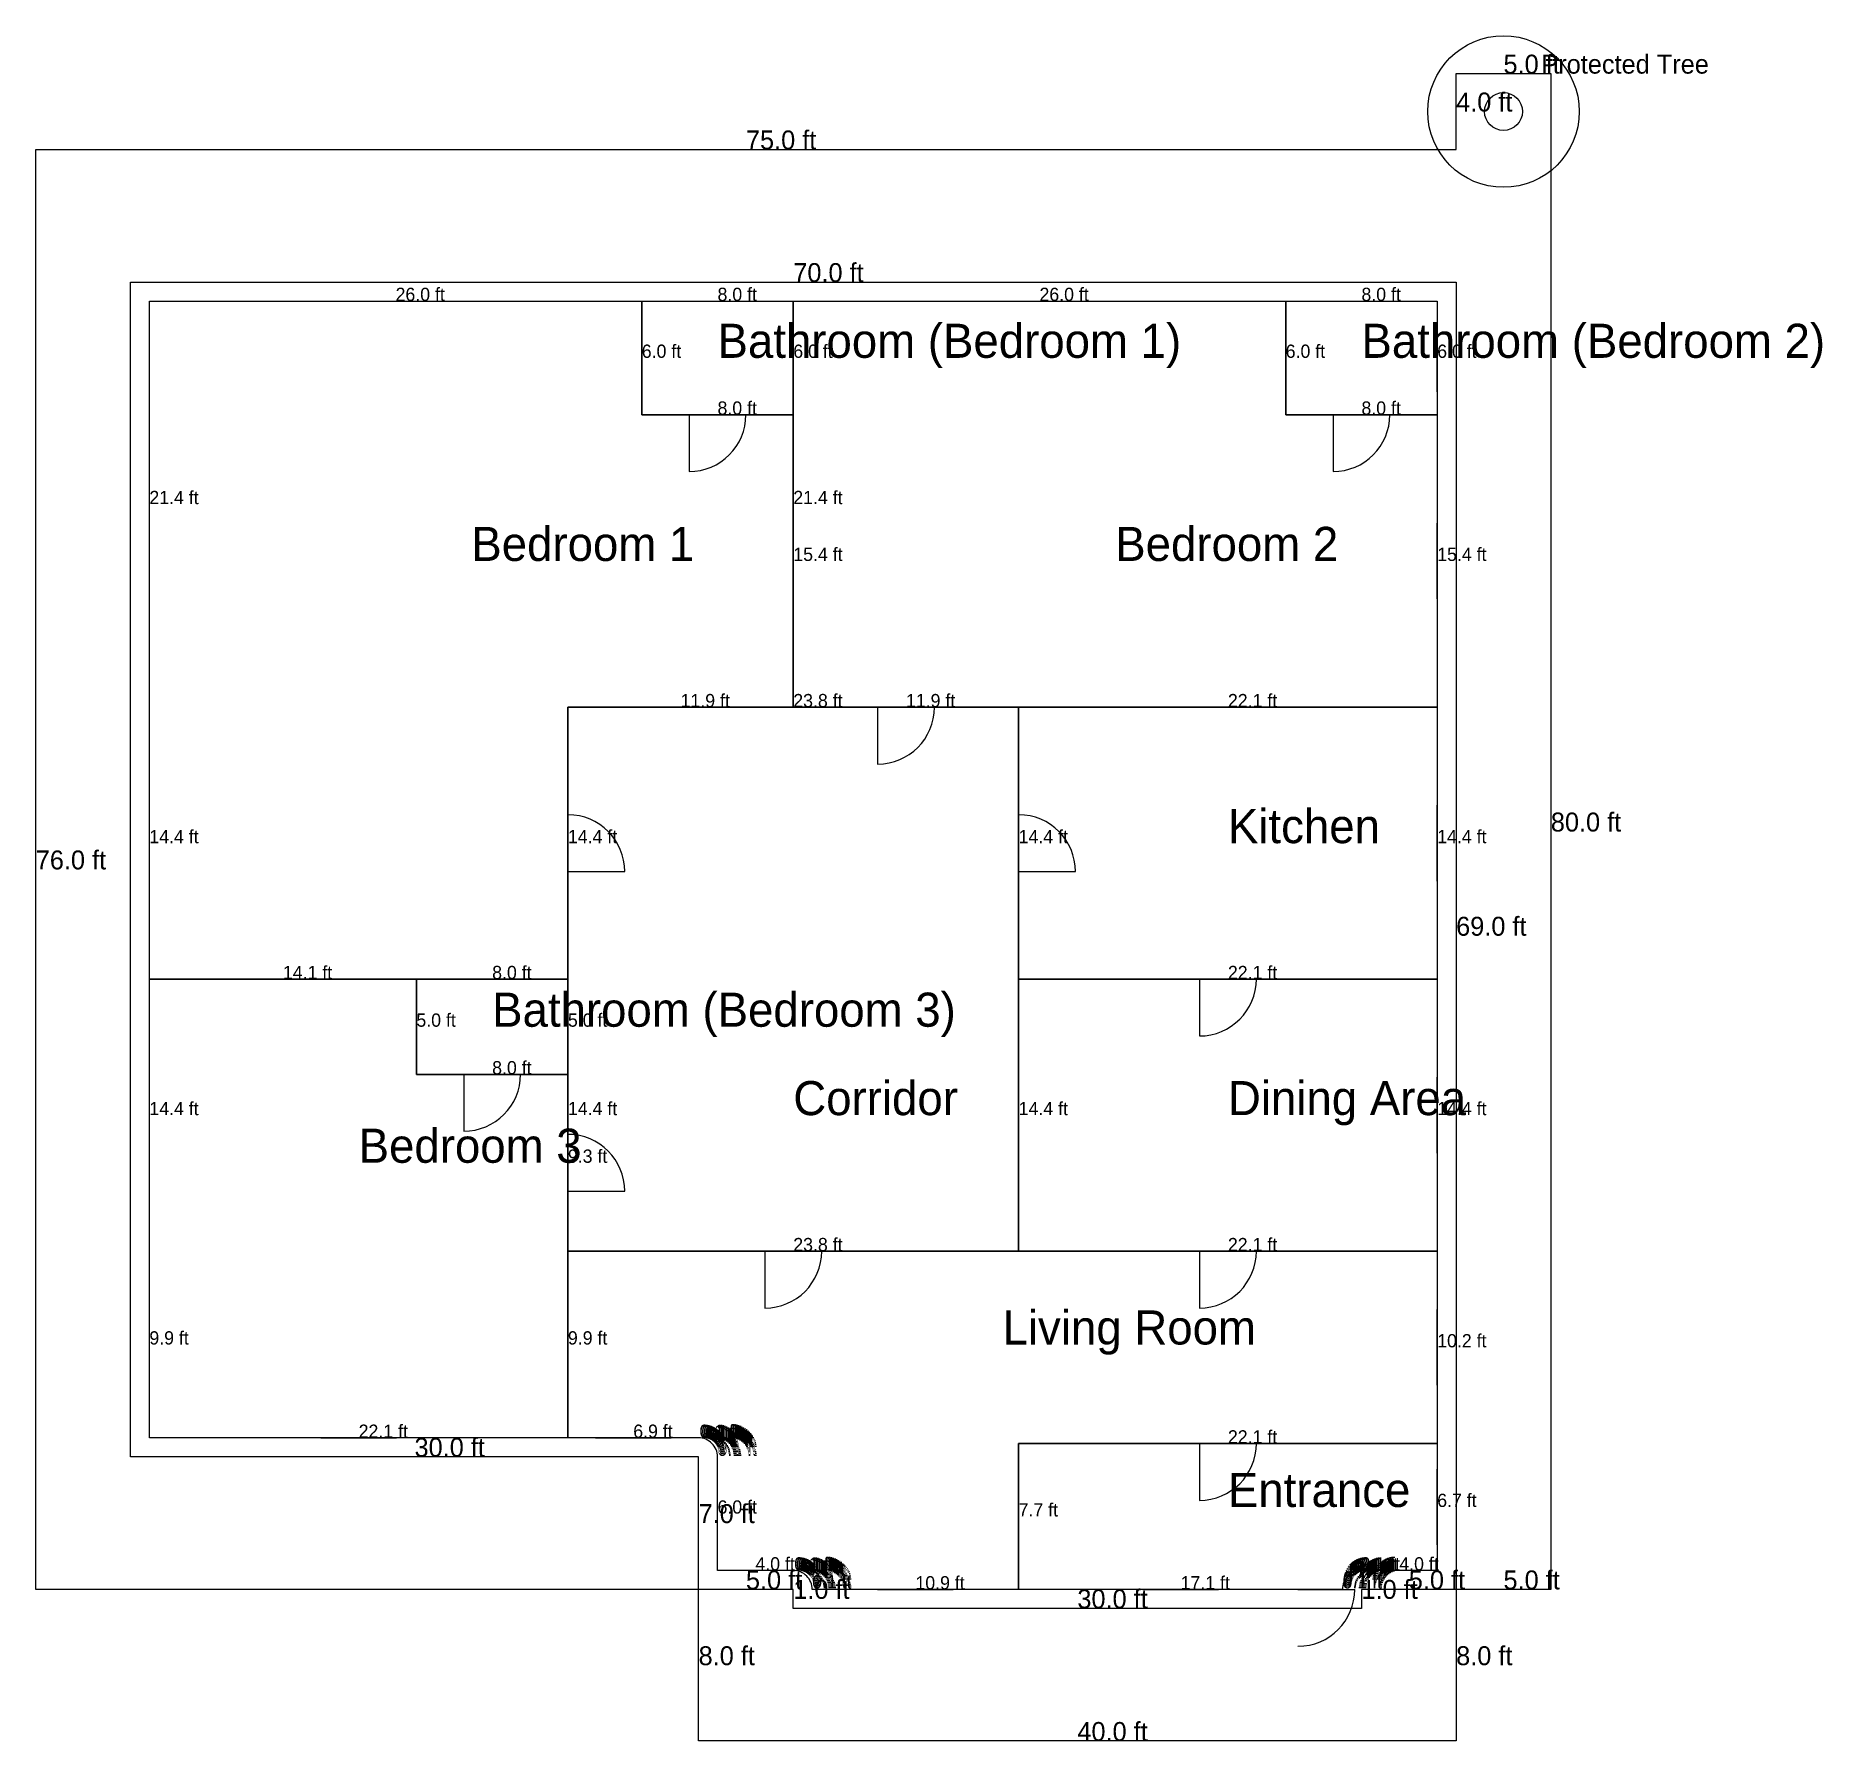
# Model space of a CAD drawing. Header units: metres. Extents: x 0 to 94.3, y 0 to 90.
import ezdxf

# ---------------------------------------------------------------- set-up
doc = ezdxf.new("R2010")
doc.units = ezdxf.units.M
for name, color, linetype in [('BUILDING', 3, 'Continuous'), ('DIMENSIONS', 4, 'Continuous'), ('DOORS', 2, 'Continuous'), ('ROOMS', 6, 'Continuous'), ('SITE', 8, 'Continuous'), ('TREE', 1, 'Continuous'), ('WINDOWS', 5, 'Continuous')]:
    doc.layers.add(name, color=color, linetype=linetype)

msp = doc.modelspace()

# ---------------------------------------------------------------- linework, layer by layer
at = {"layer": 'BUILDING'}
msp.add_lwpolyline([(5, 77), (75, 77), (75, 8), (70, 8), (70, 7), (40, 7), (40, 8), (35, 8), (35, 15), (5, 15)], close=True, dxfattribs=at)
at = {"layer": 'DOORS'}
for p, q in [((34.5, 70), (34.5, 67)), ((68.5, 70), (68.5, 67)), ((44.45, 54.56), (44.45, 51.56)), ((28.1, 45.885), (31.1, 45.885)), ((51.9, 45.885), (54.9, 45.885)), ((61.45, 40.21), (61.45, 37.21)), ((22.6, 35.184), (22.6, 32.184)), ((28.1, 29.017), (31.1, 29.017)), ((38.5, 25.85), (38.5, 22.85)), ((61.45, 25.85), (61.45, 22.85)), ((61.45, 15.7), (61.45, 12.7)), ((66.649, 8), (69.649, 8))]:
    msp.add_line(p, q, dxfattribs=at)
for centre, start, end in [((34.5, 70), 270, 360), ((68.5, 70), 270, 360), ((44.45, 54.56), 270, 360), ((28.1, 45.885), 0, 90), ((51.9, 45.885), 0, 90), ((61.45, 40.21), 270, 360), ((22.6, 35.184), 270, 360), ((28.1, 29.017), 0, 90), ((38.5, 25.85), 270, 360), ((61.45, 25.85), 270, 360), ((61.45, 15.7), 270, 360), ((66.649, 8), 270, 360)]:
    msp.add_arc(centre, 3, start, end, dxfattribs=at)
at = {"layer": 'ROOMS'}
for points in [[(6, 76), (32, 76), (32, 70), (40, 70), (40, 54.56), (28.1, 54.56), (28.1, 40.21), (20.1, 40.21), (6, 40.21), (6, 54.56)], [(40, 70), (32, 70), (32, 76), (40, 76)], [(51.9, 54.56), (40, 54.56), (40, 76), (66, 76), (66, 70), (74, 70), (74, 54.56)], [(74, 70), (66, 70), (66, 76), (74, 76)], [(28.1, 54.56), (51.9, 54.56), (51.9, 40.21), (51.9, 25.85), (28.1, 25.85), (28.1, 40.21)], [(74, 40.21), (51.9, 40.21), (51.9, 54.56), (74, 54.56)], [(6, 40.21), (20.1, 40.21), (20.1, 35.184), (28.1, 35.184), (28.1, 25.85), (28.1, 16), (6, 16), (6, 25.85)], [(28.1, 35.184), (20.1, 35.184), (20.1, 40.21), (28.1, 40.21)], [(74, 25.85), (51.9, 25.85), (51.9, 40.21), (74, 40.21)], [(41, 8), (40.995, 8.098), (40.981, 8.195), (40.957, 8.29), (40.924, 8.383), (40.882, 8.471), (40.831, 8.556), (40.773, 8.634), (40.707, 8.707), (40.634, 8.773), (40.556, 8.831), (40.471, 8.882), (40.383, 8.924), (40.29, 8.957), (40.195, 8.981), (40.098, 8.995), (40, 9), (36, 9), (36, 15), (35.995, 15.098), (35.981, 15.195), (35.957, 15.29), (35.924, 15.383), (35.882, 15.471), (35.831, 15.556), (35.773, 15.634), (35.707, 15.707), (35.634, 15.773), (35.556, 15.831), (35.471, 15.882), (35.383, 15.924), (35.29, 15.957), (35.195, 15.981), (35.098, 15.995), (35, 16), (28.1, 16), (28.1, 25.85), (51.9, 25.85), (74, 25.85), (74, 15.7), (51.9, 15.7), (51.9, 8)], [(74, 9), (70, 9), (69.902, 8.995), (69.805, 8.981), (69.71, 8.957), (69.617, 8.924), (69.529, 8.882), (69.444, 8.831), (69.366, 8.773), (69.293, 8.707), (69.227, 8.634), (69.169, 8.556), (69.118, 8.471), (69.076, 8.383), (69.043, 8.29), (69.019, 8.195), (69.005, 8.098), (69, 8), (51.9, 8), (51.9, 15.7), (74, 15.7)]]:
    msp.add_lwpolyline(points, close=True, dxfattribs=at)
at = {"layer": 'SITE'}
msp.add_lwpolyline([(0, 8), (0, 84), (75, 84), (75, 88), (80, 88), (80, 8), (75, 8), (75, 0), (35, 0), (35, 8)], close=True, dxfattribs=at)
at = {"layer": 'TREE'}
for radius in [4, 1]:
    msp.add_circle((77.5, 86), radius, dxfattribs=at)
at = {"layer": 'WINDOWS'}
for p, q in [((17, 76), (21, 76)), ((34, 76), (38, 76)), ((51, 76), (55, 76)), ((68, 76), (72, 76)), ((74, 71.2), (74, 74.8)), ((6, 63.28), (6, 67.28)), ((74, 60.28), (74, 64.28)), ((6, 45.385), (6, 49.385)), ((74, 45.385), (74, 49.385)), ((6, 31.03), (6, 35.03)), ((74, 31.03), (74, 35.03)), ((6, 18.925), (6, 22.925)), ((74, 18.775), (74, 22.775)), ((15.05, 16), (19.05, 16)), ((29.55, 16), (33.55, 16)), ((74, 10.35), (74, 14.35)), ((36, 10.2), (36, 13.8)), ((44.45, 8), (48.45, 8)), ((58.45, 8), (62.45, 8))]:
    msp.add_line(p, q, dxfattribs=at)

# ---------------------------------------------------------------- texts
at = {"layer": 'DIMENSIONS'}
for s, height, p in [('5.0 ft', 1, (77.5, 88)), ('4.0 ft', 1, (75, 86)), ('75.0 ft', 1, (37.5, 84)), ('70.0 ft', 1, (40, 77)), ('26.0 ft', 0.7, (19, 76)), ('8.0 ft', 0.7, (36, 76)), ('26.0 ft', 0.7, (53, 76)), ('8.0 ft', 0.7, (70, 76)), ('Bathroom (Bedroom 1)', 1.8, (36, 73)), ('Bathroom (Bedroom 2)', 1.8, (70, 73)), ('6.0 ft', 0.7, (32, 73)), ('6.0 ft', 0.7, (32, 73)), ('6.0 ft', 0.7, (40, 73)), ('6.0 ft', 0.7, (66, 73)), ('6.0 ft', 0.7, (66, 73)), ('6.0 ft', 0.7, (74, 73)), ('8.0 ft', 0.7, (36, 70)), ('8.0 ft', 0.7, (36, 70)), ('8.0 ft', 0.7, (70, 70)), ('8.0 ft', 0.7, (70, 70)), ('21.4 ft', 0.7, (6, 65.28)), ('21.4 ft', 0.7, (40, 65.28)), ('Bedroom 1', 1.8, (23, 62.28)), ('Bedroom 2', 1.8, (57, 62.28)), ('15.4 ft', 0.7, (40, 62.28)), ('15.4 ft', 0.7, (74, 62.28)), ('11.9 ft', 0.7, (34.05, 54.56)), ('23.8 ft', 0.7, (40, 54.56)), ('11.9 ft', 0.7, (45.95, 54.56)), ('22.1 ft', 0.7, (62.95, 54.56)), ('22.1 ft', 0.7, (62.95, 54.56)), ('Kitchen', 1.8, (62.95, 47.385)), ('14.4 ft', 0.7, (6, 47.385)), ('14.4 ft', 0.7, (28.1, 47.385)), ('14.4 ft', 0.7, (28.1, 47.385)), ('14.4 ft', 0.7, (51.9, 47.385)), ('14.4 ft', 0.7, (51.9, 47.385)), ('14.4 ft', 0.7, (74, 47.385)), ('80.0 ft', 1, (80, 48)), ('76.0 ft', 1, (0, 46)), ('69.0 ft', 1, (75, 42.5)), ('14.1 ft', 0.7, (13.05, 40.21)), ('14.1 ft', 0.7, (13.05, 40.21)), ('8.0 ft', 0.7, (24.1, 40.21)), ('8.0 ft', 0.7, (24.1, 40.21)), ('22.1 ft', 0.7, (62.95, 40.21)), ('22.1 ft', 0.7, (62.95, 40.21)), ('Bathroom (Bedroom 3)', 1.8, (24.1, 37.697)), ('5.0 ft', 0.7, (20.1, 37.697)), ('5.0 ft', 0.7, (20.1, 37.697)), ('5.0 ft', 0.7, (28.1, 37.697)), ('8.0 ft', 0.7, (24.1, 35.184)), ('8.0 ft', 0.7, (24.1, 35.184)), ('Corridor', 1.8, (40, 33.03)), ('Dining Area', 1.8, (62.95, 33.03)), ('14.4 ft', 0.7, (6, 33.03)), ('14.4 ft', 0.7, (28.1, 33.03)), ('14.4 ft', 0.7, (51.9, 33.03)), ('14.4 ft', 0.7, (51.9, 33.03)), ('14.4 ft', 0.7, (74, 33.03)), ('Bedroom 3', 1.8, (17.05, 30.517)), ('9.3 ft', 0.7, (28.1, 30.517)), ('23.8 ft', 0.7, (40, 25.85)), ('23.8 ft', 0.7, (40, 25.85)), ('22.1 ft', 0.7, (62.95, 25.85)), ('22.1 ft', 0.7, (62.95, 25.85)), ('Living Room', 1.8, (51.05, 20.925)), ('9.9 ft', 0.7, (6, 20.925)), ('9.9 ft', 0.7, (28.1, 20.925)), ('9.9 ft', 0.7, (28.1, 20.925)), ('10.2 ft', 0.7, (74, 20.775)), ('22.1 ft', 0.7, (17.05, 16)), ('30.0 ft', 1, (20, 15)), ('6.9 ft', 0.7, (31.55, 16)), ('0.1 ft', 0.7, (35.049, 15.998)), ('0.1 ft', 0.7, (35.147, 15.988)), ('0.1 ft', 0.7, (35.243, 15.969)), ('0.1 ft', 0.7, (35.336, 15.94)), ('0.1 ft', 0.7, (35.427, 15.903)), ('0.1 ft', 0.7, (35.513, 15.857)), ('0.1 ft', 0.7, (35.595, 15.802)), ('0.1 ft', 0.7, (35.671, 15.74)), ('0.1 ft', 0.7, (35.74, 15.671)), ('0.1 ft', 0.7, (35.802, 15.595)), ('0.1 ft', 0.7, (35.857, 15.513)), ('0.1 ft', 0.7, (35.903, 15.427)), ('0.1 ft', 0.7, (35.94, 15.336)), ('22.1 ft', 0.7, (62.95, 15.7)), ('22.1 ft', 0.7, (62.95, 15.7)), ('0.1 ft', 0.7, (35.969, 15.243)), ('0.1 ft', 0.7, (35.988, 15.147)), ('0.1 ft', 0.7, (35.998, 15.049)), ('Entrance', 1.8, (62.95, 12.35)), ('7.0 ft', 1, (35, 11.5)), ('6.0 ft', 0.7, (36, 12)), ('7.7 ft', 0.7, (51.9, 11.85)), ('7.7 ft', 0.7, (51.9, 11.85)), ('6.7 ft', 0.7, (74, 12.35)), ('4.0 ft', 0.7, (38, 9)), ('0.1 ft', 0.7, (40.049, 8.998)), ('0.1 ft', 0.7, (40.147, 8.988)), ('0.1 ft', 0.7, (40.243, 8.969)), ('0.1 ft', 0.7, (40.336, 8.94)), ('0.1 ft', 0.7, (40.427, 8.903)), ('0.1 ft', 0.7, (40.513, 8.857)), ('0.1 ft', 0.7, (40.595, 8.802)), ('0.1 ft', 0.7, (40.671, 8.74)), ('0.1 ft', 0.7, (69.329, 8.74)), ('0.1 ft', 0.7, (69.405, 8.802)), ('0.1 ft', 0.7, (69.487, 8.857)), ('0.1 ft', 0.7, (69.573, 8.903)), ('0.1 ft', 0.7, (69.664, 8.94)), ('0.1 ft', 0.7, (69.757, 8.969)), ('0.1 ft', 0.7, (69.853, 8.988)), ('0.1 ft', 0.7, (69.951, 8.998)), ('4.0 ft', 0.7, (72, 9)), ('5.0 ft', 1, (37.5, 8)), ('1.0 ft', 1, (40, 7.5)), ('0.1 ft', 0.7, (40.74, 8.671)), ('0.1 ft', 0.7, (40.802, 8.595)), ('0.1 ft', 0.7, (40.857, 8.513)), ('0.1 ft', 0.7, (40.903, 8.427)), ('0.1 ft', 0.7, (40.94, 8.336)), ('0.1 ft', 0.7, (40.969, 8.243)), ('0.1 ft', 0.7, (40.988, 8.147)), ('0.1 ft', 0.7, (40.998, 8.049)), ('10.9 ft', 0.7, (46.45, 8)), ('17.1 ft', 0.7, (60.45, 8)), ('0.1 ft', 0.7, (69.002, 8.049)), ('0.1 ft', 0.7, (69.012, 8.147)), ('0.1 ft', 0.7, (69.031, 8.243)), ('0.1 ft', 0.7, (69.06, 8.336)), ('0.1 ft', 0.7, (69.097, 8.427)), ('0.1 ft', 0.7, (69.143, 8.513)), ('0.1 ft', 0.7, (69.198, 8.595)), ('0.1 ft', 0.7, (69.26, 8.671)), ('1.0 ft', 1, (70, 7.5)), ('5.0 ft', 1, (72.5, 8)), ('5.0 ft', 1, (77.5, 8)), ('30.0 ft', 1, (55, 7)), ('8.0 ft', 1, (35, 4)), ('8.0 ft', 1, (75, 4)), ('40.0 ft', 1, (55, 0))]:
    msp.add_text(s, height=height, dxfattribs=at).set_placement(p)
at = {"layer": 'TREE'}
msp.add_text('Protected Tree', height=1, dxfattribs=at).set_placement((79.5, 88))

doc.saveas('drawing.dxf')
